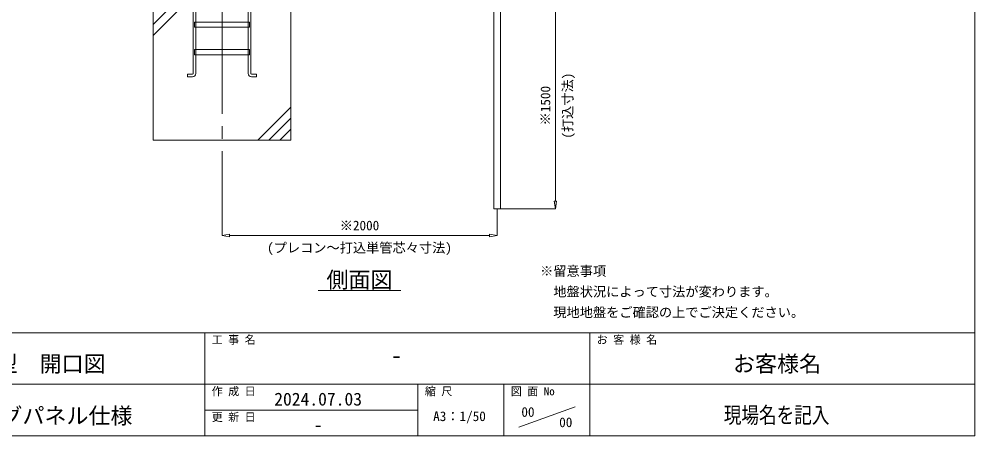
# Model space of a CAD drawing. Units: millimetres, scale not verified. Extents: x -10075 to 10075, y -16938 to 16938.
# Drawn here: x 3099 to 10050, y -16938 to -13909 of the extents above; entities that cross this region are included whole.
import ezdxf
from ezdxf.enums import TextEntityAlignment as Align

# ---------------------------------------------------------------- set-up
doc = ezdxf.new("R2010")
doc.units = ezdxf.units.MM
doc.header["$LTSCALE"] = 90
doc.linetypes.add('CHAIN2', pattern=[12, 9, -1, 1, -1])
doc.linetypes.add('DASHED1', pattern=[1.8, 1.2, -0.6])
for name, color, linetype, lineweight in [('0-A_基礎工事用PCA大', 134, 'Continuous', 18), ('0-B_図面枠', 134, 'Continuous', 18), ('0-C_寸法', 134, 'Continuous', 18), ('0-F_単管', 134, 'Continuous', 18), ('1-6_通芯', 134, 'CHAIN2', 18), ('1-B_文字', 134, 'Continuous', 18)]:
    doc.layers.add(name, color=color, linetype=linetype, lineweight=lineweight)
doc.styles.add('ＭＳ ゴシック', font='')
doc.styles.get('ＭＳ ゴシック').set_extended_font_data('MS Gothic')

msp = doc.modelspace()

# ---------------------------------------------------------------- linework, layer by layer
at = {"layer": '0-A_基礎工事用PCA大'}
for p, q in [((4074.84, -14027.5), (4314.84, -13787.5)), ((4074.84, -13947.5), (4234.84, -13787.5)), ((4384.37, -13967.5), (4384.37, -14129.5)), ((4765.31, -13967.5), (4765.31, -14129.5)), ((4384.37, -14167.5), (4384.37, -14304.5)), ((4765.31, -14167.5), (4765.31, -14304.5)), ((5074.84, -14547.5), (4834.84, -14787.5)), ((5074.84, -14627.5), (4914.84, -14787.5)), ((5074.84, -14707.5), (4994.84, -14787.5))]:
    msp.add_line(p, q, dxfattribs=at)
at = {"layer": '0-A_基礎工事用PCA大', "linetype": 'DASHED1'}
for p, q in [((4384.37, -13929.5), (4384.37, -13967.5)), ((4765.31, -13929.5), (4765.31, -13967.5)), ((4384.37, -14129.5), (4384.37, -14167.5)), ((4765.31, -14129.5), (4765.31, -14167.5))]:
    msp.add_line(p, q, dxfattribs=at)
at = {"layer": '0-A_基礎工事用PCA大'}
for points in [[(4365.32, -14304.45), (4365.32, -13727.5), (4384.37, -13727.5), (4384.37, -13929.5)], [(4784.36, -14304.45), (4784.36, -13727.5), (4765.31, -13727.5), (4765.31, -13929.5)], [(4361.36, -14327.5), (4324.36, -14327.5), (4324.36, -14308.45), (4361.31, -14308.45)], [(4788.31, -14327.5), (4825.31, -14327.5), (4825.31, -14308.45), (4788.36, -14308.45)]]:
    msp.add_lwpolyline(points, dxfattribs=at)
for points in [[(4074.84, -14787.5), (5074.84, -14787.5), (5074.84, -13787.5), (4074.84, -13787.5)], [(4374.84, -13929.5), (4774.84, -13929.5), (4774.84, -13967.5), (4374.84, -13967.5)], [(4374.84, -14129.5), (4774.84, -14129.5), (4774.84, -14167.5), (4374.84, -14167.5)]]:
    msp.add_lwpolyline(points, close=True, dxfattribs=at)
for centre, radius, start, end in [((4361.31, -14304.45), 4, 270, 360), ((4361.36, -14304.5), 23, 270, 360), ((4788.31, -14304.5), 23, 180, 270), ((4788.36, -14304.45), 4, 180, 270)]:
    msp.add_arc(centre, radius, start, end, dxfattribs=at)
at = {"layer": '0-B_図面枠'}
for p, q in [((-10075.16, -16187.5), (10049.84, -16187.5)), ((4449.84, -16187.5), (4449.84, -16937.5)), ((7249.84, -16187.5), (7249.84, -16937.5)), ((1649.83, -16562.5), (10049.84, -16562.5)), ((5999.84, -16562.5), (5999.84, -16937.5)), ((6624.84, -16562.5), (6624.84, -16937.5)), ((5999.84, -16750), (4449.84, -16750)), ((6732.82, -16874.37), (7141.85, -16725.63))]:
    msp.add_line(p, q, dxfattribs=at)
msp.add_lwpolyline([(-10075.16, -3062.5), (10049.84, -3062.5), (10049.84, -16937.5), (-10075.16, -16937.5)], close=True, dxfattribs=at)
at = {"layer": '0-C_寸法'}
for p, q in [((6999.14, -13842.5), (6999.14, -15232.5)), ((4574.84, -15281.95), (4574.84, -15481.96)), ((6574.84, -15288.5), (6574.84, -15481.96)), ((6600.14, -15287.5), (7000.14, -15287.5)), ((6989.98, -15232.5), (6999.14, -15287.5)), ((6989.98, -15232.5), (7008.31, -15232.5)), ((6999.14, -15287.5), (7008.31, -15232.5)), ((4629.84, -15471.79), (4574.84, -15480.96)), ((4574.84, -15480.96), (4629.84, -15490.13)), ((4629.84, -15471.79), (4629.84, -15490.13)), ((6519.84, -15480.96), (4629.84, -15480.96)), ((6519.84, -15471.79), (6574.84, -15480.96)), ((6519.84, -15471.79), (6519.84, -15490.13)), ((6574.84, -15480.96), (6519.84, -15490.13))]:
    msp.add_line(p, q, dxfattribs=at)
at = {"layer": '0-F_単管'}
msp.add_lwpolyline([(6550.54, -13709.6), (6550.54, -15287.5), (6599.14, -15287.5), (6599.14, -13777.75)], dxfattribs=at)
at = {"layer": '1-6_通芯'}
msp.add_line((4574.84, -8387.5), (4574.84, -15280.96), dxfattribs=at)
at = {"layer": '1-B_文字'}
msp.add_line((5274.84, -15880.96), (5874.84, -15880.96), dxfattribs=at)

# ---------------------------------------------------------------- texts
at = {"layer": '0-B_図面枠', "style": 'ＭＳ ゴシック'}
for s, height, p in [('工 事 名', 58.65, (4499.84, -16285.5)), ('お 客 様 名', 58.65, (7299.84, -16285.5)), ('CYG-99P型\u3000開口図', 117.3, (2369.84, -16508.11)), ('作 成 日\u3000', 58.65, (4499.84, -16660.5)), ('縮 尺', 58.65, (6049.84, -16660.5)), ('図 面 No', 58.65, (6674.84, -16660.5)), ('2024.07.03', 93.84, (4954.56, -16745.4)), ('上部パンチングパネル仕様', 117.3, (2003.67, -16884.89)), ('更 新 日\u3000', 58.65, (4499.84, -16848)), ('A3：1/50', 70.38, (6110.25, -16851.11)), ('-', 93.84, (5242.56, -16932.9))]:
    msp.add_text(s, height=height, dxfattribs=at).set_placement(p, align=Align.BOTTOM_LEFT)
at = {"layer": '0-B_図面枠', "color": 3, "style": 'ＭＳ ゴシック'}
for s, height, p in [('-', 117.3, (5804.39, -16446.68)), ('お客様名', 117.3, (8291.18, -16507.4)), ('00', 70.38, (6751.84, -16820.1)), ('00', 70.38, (7026.84, -16895.1))]:
    msp.add_text(s, height=height, dxfattribs=at).set_placement(p, align=Align.BOTTOM_LEFT)
at = {"layer": '0-B_図面枠', "color": 3, "style": 'ＭＳ ゴシック', "width": 0.8}
msp.add_text('現場名を記入', height=117.3, dxfattribs=at).set_placement((8223.98, -16880.27), align=Align.BOTTOM_LEFT)
at = {"layer": '0-C_寸法', "style": 'ＭＳ ゴシック'}
for s, p in [('(打込寸法)', (7144.74, -14777.5)), ('※1500', (6982.85, -14681.5))]:
    msp.add_text(s, height=70.38, rotation=90, dxfattribs=at).set_placement(p, align=Align.BOTTOM_LEFT)
for s, p in [('※2000', (5430.84, -15464.66)), ('(プレコン～打込単管芯々寸法)', (4902.84, -15626.56))]:
    msp.add_text(s, height=70.38, dxfattribs=at).set_placement(p, align=Align.BOTTOM_LEFT)
at = {"layer": '1-B_文字', "style": 'ＭＳ ゴシック'}
for s, height, p in [('※留意事項', 70.38, (6888.2, -15795.57)), ('側面図', 117.3, (5334.84, -15896.96)), ('\u3000地盤状況によって寸法が変わります。', 70.38, (6888.2, -15945.56)), ('\u3000現地地盤をご確認の上でご決定ください。', 70.38, (6888.2, -16095.56))]:
    msp.add_text(s, height=height, dxfattribs=at).set_placement(p, align=Align.BOTTOM_LEFT)

doc.saveas('drawing.dxf')
